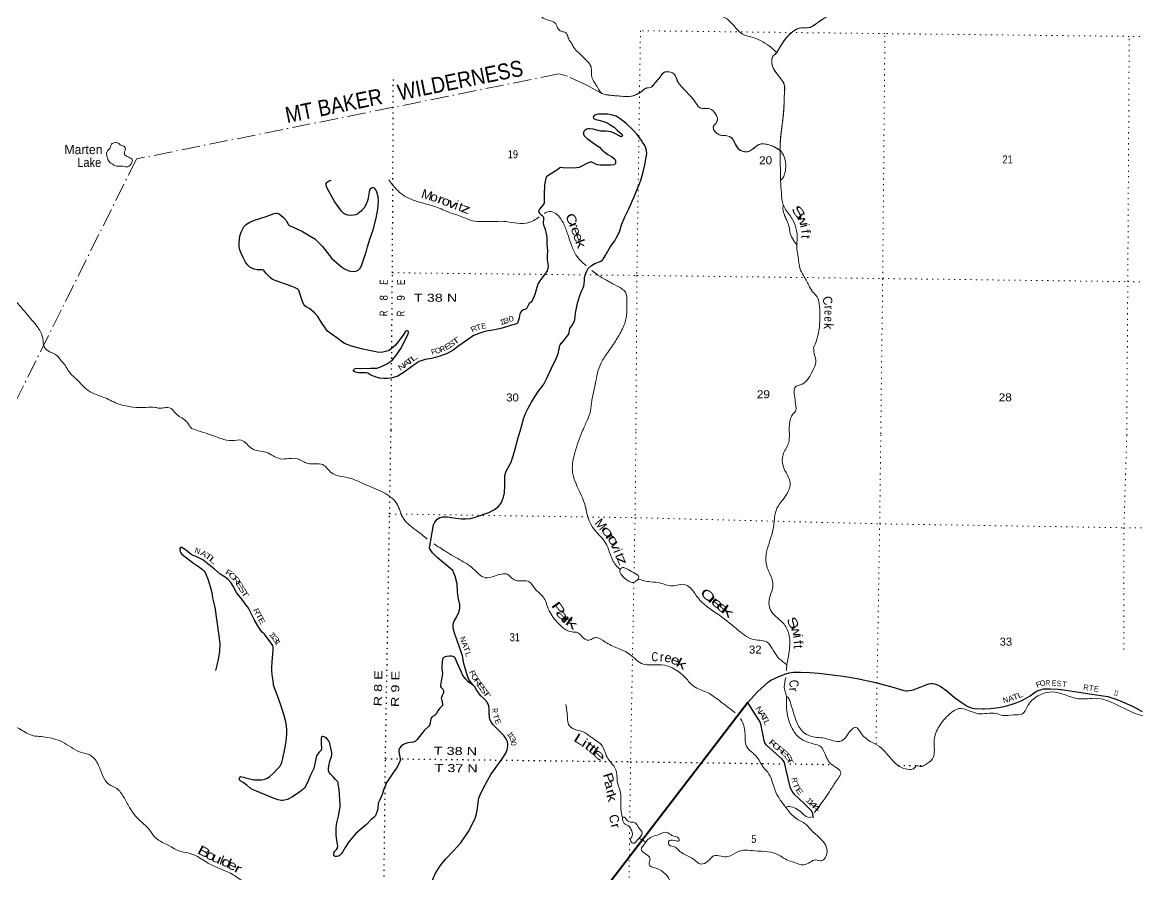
# Model space of a CAD drawing. Header units: feet. Extents: x -244583 to 4, y 367440 to 553773.
# Drawn here: x -176969 to -152579, y 450412 to 469037 of the extents above; entities that cross this region are included whole.
import ezdxf
from ezdxf.enums import TextEntityAlignment as Align

# ---------------------------------------------------------------- set-up
doc = ezdxf.new("R2010")
doc.units = ezdxf.units.FT
doc.header["$LTSCALE"] = 80
doc.linetypes.add('DOT_DASHED', pattern=[7.7, 5, -1.2, 0.3, -1.2])
doc.linetypes.add('DOTTED', pattern=[1.5, 0.3, -1.2])
for name, color, linetype, lineweight in [('26', 7, 'Continuous', 40), ('29', 7, 'Continuous', 25), ('39', 7, 'Continuous', 13), ('44', 7, 'DOT_DASHED', 13), ('6', 7, 'DOTTED', 25), ('7', 7, 'DOTTED', 13)]:
    doc.layers.add(name, color=color, linetype=linetype, lineweight=lineweight)
doc.layers.add('30', color=7, linetype='Continuous')
doc.layers.add('41', color=7, linetype='Continuous')

msp = doc.modelspace()

# ---------------------------------------------------------------- linework, layer by layer
at = {"layer": '26'}
msp.add_lwpolyline([(-161100.9, 454172.69), (-165588.15, 448329.57)], dxfattribs=at)
at = {"layer": '29'}
for points in [[(-163410.93, 466423.43), (-163524.66, 466583.74), (-163619.42, 466686.98), (-163773.91, 466831.97), (-163894.72, 466925.08), (-163986.81, 466986.31), (-164089.19, 467018.87), (-164173.78, 467032.82), (-164282.92, 467033.13), (-164371.96, 467028.97), (-164414.61, 467019.76), (-164467.54, 467002.67), (-164486.34, 466974.74), (-164478.92, 466944.22), (-164463.07, 466929.71), (-164424.94, 466915.18), (-164362.72, 466897.2), (-164256.21, 466868.61), (-164164.03, 466832.22), (-164096.91, 466793.58), (-164030.52, 466744.35), (-163961.22, 466678.1), (-163901.72, 466626.22), (-163863.95, 466597.07), (-163852.05, 466586.7), (-163846.26, 466574.43), (-163848.5, 466564.36), (-163853.71, 466550.38), (-163871.3, 466538.53), (-163896.13, 466541.9), (-163919.48, 466553.73), (-163981.32, 466591.49), (-164041.22, 466625.16), (-164099.46, 466642.6), (-164150.64, 466653.6), (-164200.17, 466658.92), (-164327.45, 466661.64), (-164353.63, 466666.25), (-164407.83, 466683.6), (-164484.25, 466701.43), (-164556.89, 466707.04), (-164597.44, 466708.75), (-164631.38, 466700.26), (-164662.58, 466680.96), (-164687.94, 466655.02), (-164697.99, 466633.14), (-164698.79, 466596.72), (-164679.46, 466554.62), (-164616.1, 466495.77), (-164424.98, 466362.13), (-164349.4, 466305.86), (-164294.03, 466250.03), (-164222.53, 466191.82), (-164164.87, 466148.08), (-164087.01, 466103.91), (-164053.09, 466080.96), (-164013.54, 466043.64), (-164000.11, 466010.96), (-163998.75, 465980.57), (-164000.77, 465960.77), (-164007.84, 465946.63), (-164020.57, 465931.08), (-164037.54, 465922.59), (-164101.19, 465917.99), (-164333.63, 465918.92), (-164398.24, 465922.32), (-164456.25, 465949.88), (-164515.41, 465978.15), (-164526.93, 465983.33), (-164555.04, 465984.81), (-164576.99, 465974.73), (-164625.97, 465953.51), (-164736.4, 465895.15)], [(-166083.32, 460106.22), (-166049.04, 460235.39), (-166007.59, 460374.17), (-165966.72, 460486.65), (-165907.58, 460602.78), (-165833.84, 460738.85), (-165768.82, 460846.76), (-165678.97, 460980.46), (-165602.04, 461077.99), (-165566.81, 461131.99), (-165538.94, 461190), (-165501.77, 461263.98), (-165407.56, 461466.52), (-165295.46, 461692.85), (-165266.24, 461757.11), (-165246.45, 461823.57), (-165236.7, 461883.88), (-165225.49, 461934.25), (-165218.8, 461962.44), (-165209.68, 461989), (-165182.82, 462025.76), (-165166.56, 462040.26), (-165098.11, 462119.77), (-165052.34, 462179.51), (-165025.18, 462219.41), (-165010.33, 462256.24), (-165003.2, 462299.91), (-164994.01, 462350.31), (-164980.29, 462370.96), (-164951.25, 462404.75), (-164912.76, 462461.26), (-164899.81, 462498.09), (-164888.82, 462538.33), (-164877.21, 462606.91), (-164873.51, 462683.74), (-164830.33, 462901.43), (-164786.77, 463044.21), (-164748.14, 463146.61), (-164714.17, 463220.78), (-164692.82, 463272.95), (-164679.5, 463327.32), (-164674.08, 463389.95), (-164672.8, 463448.62), (-164661.08, 463508.99), (-164635.43, 463585.47), (-164593.21, 463658.86), (-164523.93, 463722.49), (-164449.51, 463767.71), (-164372.07, 463796.41), (-164316.95, 463821.55), (-164287.8, 463839.85), (-164267.57, 463860.97), (-164225.47, 463936.99), (-164105.83, 464138.87), (-164014.18, 464262.41), (-163980.61, 464318.36), (-163946.73, 464388.48), (-163904.61, 464481.79), (-163865.08, 464609.39), (-163786.02, 464804.04), (-163707.72, 464964.3), (-163635.34, 465130.75), (-163592.94, 465220.93), (-163539.46, 465355.41), (-163473.41, 465509.85), (-163438.82, 465612.34), (-163391.36, 465769.89), (-163357.43, 465919.76), (-163325.31, 466087.61), (-163313.48, 466166.3), (-163317.84, 466237.9), (-163333, 466290.19), (-163356.02, 466342.53), (-163410.98, 466421.4)], [(-164734.38, 465895.1), (-164795.7, 465864.03), (-164848.46, 465855.04), (-164913.24, 465850.35), (-165141.42, 465861.31), (-165182.82, 465863.21), (-165212.31, 465854.73), (-165257.51, 465821.28), (-165480.93, 465680.32), (-165509.44, 465658.19), (-165523.58, 465635.57), (-165529.26, 465596.34), (-165547.91, 465483.39), (-165558.9, 465258.95), (-165558.78, 465171.91), (-165555.49, 465137.43), (-165557.52, 465109.57), (-165560.64, 465086.93), (-165587.21, 465044.53), (-165614.95, 465007.13), (-165662.53, 464957.54), (-165677.38, 464925.47), (-165677.91, 464901.2), (-165658.46, 464866.37), (-165630.75, 464839.46), (-165604.93, 464818.67), (-165589.08, 464804.16), (-165580.14, 464795.68), (-165573.07, 464770.23), (-165572.58, 464726.89), (-165575.93, 464666.24), (-165569.18, 464605.37), (-165553.99, 464560.51), (-165538.89, 464511.61), (-165512.52, 464424.01), (-165502.43, 464330.68), (-165501.36, 464195.04), (-165494.97, 464117.99), (-165482.11, 464059.01), (-165481.16, 464039.22), (-165490.52, 463951.91), (-165488.7, 463850.67), (-165471.47, 463714.68), (-165474.73, 463658.07), (-165492, 463607.84), (-165546.17, 463534.11), (-165615.02, 463436.4), (-165669.1, 463366.71), (-165690.43, 463330.83), (-165702.98, 463296.59), (-165762.1, 463089.37), (-165796.56, 462992.94), (-165823.93, 462942.93), (-165841.72, 462925.04), (-165885.55, 462891.1), (-165902.48, 462863.64), (-165919.62, 462819.48), (-165936.45, 462793.54), (-165961.9, 462770.92), (-166010.03, 462752.59), (-166034.01, 462738.39), (-166057.3, 462717.17), (-166073.6, 462694.56), (-166086.69, 462667.19), (-166106.78, 462580.59), (-166122.12, 462526.26), (-166133.2, 462481.97), (-166142.89, 462462.68), (-166162.24, 462448.18), (-166211, 462437.08), (-166273.98, 462422.23), (-166400.31, 462376.35), (-166534.46, 462342.79), (-166609.48, 462328.36), (-166676.6, 462313.45), (-166828.64, 462285.94), (-166875.3, 462276.04), (-166965.1, 462246.75), (-167060.52, 462211), (-167100.11, 462191.2), (-167159.25, 462149.7), (-167280.28, 462069.3), (-167424.06, 461965.09), (-167547.28, 461876.64), (-167694.65, 461792.76), (-167859.68, 461733.54), (-168020.27, 461692.44), (-168160.57, 461670.88), (-168228.44, 461651.08), (-168289.24, 461624.22), (-168354.28, 461584.62), (-168477.33, 461497.79), (-168641.71, 461375.81), (-168774.72, 461301.73), (-168913, 461264.21), (-168980.65, 461252.35), (-169066.9, 461251.31), (-169151.74, 461265.07), (-169227.87, 461285.12), (-169346.15, 461330.15)], [(-172228.11, 464211.44), (-172211.5, 464364.44), (-172182.38, 464453.36), (-172122.42, 464565.22), (-172065.38, 464626.96), (-171991.62, 464671.94), (-171893.62, 464716.4), (-171637.19, 464795.92), (-171457.93, 464858.88), (-171426.75, 464866.37), (-171397.06, 464866.37), (-171353, 464850.57), (-171299.29, 464810.96), (-171257.75, 464769.59), (-171199.11, 464703.77), (-171155.75, 464627.74), (-171148.21, 464614.68), (-171136.9, 464601.96), (-171121.34, 464592.06), (-171060.05, 464566.99), (-170843.89, 464469.26), (-170698.35, 464377.08), (-170575.56, 464303.62), (-170544.86, 464278.66), (-170513.35, 464251.31), (-170406.49, 464136.03), (-170197.92, 463876.53), (-170090.9, 463779.11), (-169991.7, 463693.99), (-169921.91, 463649.99), (-169831.84, 463609.61), (-169783.75, 463596.65), (-169727.04, 463595.22), (-169676.44, 463598.19), (-169625.4, 463621.38), (-169592.86, 463647.55), (-169573.07, 463673), (-169543.99, 463739.07), (-169442.28, 464044.56), (-169424.26, 464129.19), (-169365.54, 464318.2), (-169294.78, 464502.91), (-169234.6, 464758.69), (-169196.96, 464954.02), (-169180, 465119.45), (-169188.03, 465223.24), (-169218.1, 465327.12), (-169241.28, 465376.19), (-169263.42, 465405.07), (-169290.86, 465419.76), (-169329.24, 465420.58), (-169356.74, 465405.07), (-169376.82, 465371), (-169381.75, 465330.62), (-169402.68, 465205.57), (-169417.54, 465139.25), (-169458.54, 465045.93), (-169493.89, 464982.3), (-169550.54, 464915.23), (-169635.28, 464852.22), (-169676.29, 464832.42), (-169724.41, 464821.79), (-169803.29, 464819.43), (-169851.62, 464825.35), (-169891.79, 464839.54), (-169937.86, 464858.75), (-169970.39, 464887.56), (-169991.31, 464910.49), (-170140.24, 465124.19), (-170307.35, 465431.39), (-170324.42, 465482.36), (-170322.47, 465512.52), (-170309.13, 465534.66), (-170294.19, 465553.52), (-170256.01, 465574.73), (-170216.97, 465589.36)], [(-169346.15, 461330.15), (-169416.06, 461368.08), (-169454.32, 461381.01), (-169490.55, 461381.82), (-169611.87, 461380.37), (-169682.4, 461389.98), (-169710.38, 461404.74), (-169724.38, 461427.67), (-169721.48, 461451.54), (-169707.41, 461467.26), (-169686.21, 461474.33), (-169637.93, 461482.13), (-169545.08, 461476.1), (-169346.95, 461477.93), (-169262.05, 461478.14), (-169217.46, 461483.26), (-169115.69, 461515.49), (-168980.75, 461585.47), (-168915.61, 461625.62), (-168865.65, 461672.07), (-168782.44, 461779.6), (-168694.7, 461909.29), (-168587.27, 462107.38), (-168531.98, 462231.69), (-168522.53, 462259.06), (-168521.12, 462271.79), (-168526.83, 462282.19), (-168549.8, 462294.81), (-168567.78, 462297.24), (-168582.25, 462289.43), (-168597.47, 462271.79), (-168639.73, 462203.64), (-168810.33, 461982.61), (-168897.23, 461906.99), (-168948.13, 461867.4), (-168999.22, 461849.01), (-169086.55, 461830.63), (-169171.53, 461823.57), (-169236.06, 461833.83), (-169521.71, 461896.62), (-169772.98, 461960.7), (-169920.91, 462017.28), (-170000.09, 462066.77), (-170090.58, 462140.3), (-170215.88, 462227.24), (-170292.78, 462287.35), (-170334.71, 462339.09), (-170428.63, 462480.76), (-170504.72, 462605.86), (-170569.91, 462683.25), (-170627.19, 462736), (-170649.06, 462752.66), (-170682.88, 462777.68), (-170760.79, 462819.83), (-170793.31, 462844.44), (-170812.25, 462869.51), (-170839.03, 462938.9), (-170873.54, 463024.65), (-170897.85, 463114.24), (-170913.5, 463163.99), (-170927.64, 463189.44), (-170941.78, 463203.58), (-171013.89, 463243.17), (-171090.5, 463270.17), (-171441.55, 463393.05), (-171500.28, 463419.93), (-171544.11, 463456.69), (-171576.85, 463491.08), (-171642.06, 463559.28), (-171677.46, 463604.56), (-171701.06, 463622.12), (-171727.48, 463627.9), (-171830.52, 463630.11), (-171898.99, 463641.69), (-171952.74, 463661.71), (-171992.93, 463690.26), (-172047.47, 463740.89), (-172085.63, 463795.47), (-172139.89, 463901.89), (-172190.21, 464004.17), (-172211.5, 464063.27), (-172225.89, 464128.41), (-172228.11, 464211.44)], [(-167110.36, 454556.84), (-167195.71, 454662.98), (-167222.68, 454712.77), (-167258.9, 454821.83), (-167311.92, 455029.62), (-167343, 455194.05), (-167355.45, 455235.54), (-167465.63, 455551.68), (-167511.03, 455669.11), (-167543.88, 455798.58), (-167550.45, 455845.44), (-167546.3, 455884.85), (-167523.51, 455953.81), (-167481.07, 456027.52), (-167423.9, 456150.39), (-167403.16, 456227.15), (-167405.23, 456318.42), (-167429.5, 456438.83), (-167449.76, 456587.06), (-167461, 456769.45), (-167504.96, 456938.55), (-167531.5, 457004), (-167558.36, 457057.33), (-167595.72, 457096.78), (-167900.39, 457345.76), (-168002.68, 457446.94), (-168046.24, 457507.1), (-168061.22, 457530.16), (-168062.97, 457540.32), (-168064.66, 457552.5), (-168062.26, 457566.6), (-168057.67, 457586.71), (-168033.85, 457719.59), (-167976.17, 458057.9), (-167950.81, 458117), (-167896.1, 458177.13), (-167838.79, 458216.58), (-167777.26, 458234.61), (-167678.25, 458231.93), (-167486.94, 458202.49), (-167361.93, 458188.99), (-167281.11, 458186.81), (-167166.66, 458197.91), (-167065.01, 458222.8), (-166767.8, 458324.67), (-166641.81, 458388.76), (-166556.76, 458457.22), (-166492.87, 458545.85), (-166443.27, 458659.83), (-166424.54, 458754.41), (-166420.16, 458916.14), (-166416.44, 459053.61), (-166415.7, 459137.66), (-166397.03, 459208.19), (-166372.47, 459258.77), (-166280.86, 459428.09), (-166205.89, 459660.91), (-166126.8, 459968.3), (-166083.32, 460106.22)], [(-172081.08, 452528.46), (-171908.29, 452487.38), (-171859.12, 452482.7), (-171797.2, 452482.35), (-171731.54, 452486.85), (-171667.33, 452499.07), (-171614.33, 452520.04), (-171558.6, 452556.83), (-171482.6, 452619.62), (-171381.97, 452732.11), (-171325.98, 452801.13), (-171308.35, 452830.17), (-171294.86, 452864.4), (-171268.86, 452951.59), (-171226.41, 453158.96), (-171202.22, 453322.04), (-171184.91, 453487.76), (-171182.84, 453573.85), (-171191.12, 453657.57), (-171208.81, 453751.11), (-171239.45, 453889.51), (-171308.8, 454091.67), (-171395.02, 454342.83), (-171467.05, 454529.13), (-171473.38, 454553.4), (-171476.39, 454565.44), (-171485.72, 454648.41), (-171502.32, 454779.11), (-171511.93, 454880.09), (-171512.69, 454935.73), (-171502.91, 455063.94), (-171482.62, 455315.36), (-171481.58, 455356.85), (-171483.66, 455380.71), (-171491.95, 455409.75), (-171500.25, 455426.34), (-171563.24, 455524.81), (-171657.06, 455644.69), (-171673.46, 455665.95), (-171725.33, 455713.66), (-171753.33, 455746.85), (-171821.33, 455851.43), (-171900.46, 455991.14), (-172023.01, 456233.32), (-172035.46, 456255.1), (-172048.94, 456273.77), (-172169.52, 456435.39), (-172269.29, 456559.47), (-172282.32, 456579.76), (-172357.98, 456719.67), (-172411.97, 456799.66), (-172469.02, 456861.89), (-172535.41, 456910.64), (-172644.25, 456976.24), (-172764.61, 457086.72), (-172946.63, 457235.27), (-173021.94, 457291.93), (-173167.09, 457367.03), (-173232.43, 457388.81), (-173277.04, 457409.56), (-173358.73, 457475.02), (-173402.25, 457510.58), (-173455.83, 457548.45), (-173483.73, 457563.36), (-173499.01, 457565.14), (-173512.13, 457560.08), (-173522.89, 457536.1), (-173525.68, 457507.85), (-173516.51, 457473.21), (-173502.12, 457446.9), (-173479.59, 457417.59), (-173351.03, 457310.94), (-173222.1, 457218.44), (-173114.89, 457144.73), (-173029.14, 457082.83), (-172989.72, 457046.52), (-172970.78, 457015.41), (-172908.36, 456855.92), (-172863.86, 456707.04), (-172827.91, 456575.62), (-172807.72, 456464.77), (-172760.82, 456255.13), (-172714.63, 455944.35), (-172668.44, 455633.57), (-172652.88, 455461.19), (-172655.75, 455292.58), (-172675.46, 455153.59), (-172716.14, 454991.52), (-172747.54, 454877.05)], [(-167110.36, 454556.84), (-167170.8, 454592.47), (-167219.69, 454626.55), (-167278.67, 454688.84), (-167333.23, 454765.17), (-167376.17, 454850.74), (-167419.34, 454945.53), (-167459.21, 455041.69), (-167487.6, 455113.26), (-167504.86, 455148.12), (-167518.27, 455165.02), (-167534.51, 455173.2), (-167556.52, 455181.89), (-167586.73, 455188.87), (-167627.18, 455189.91), (-167693.57, 455182.65), (-167744.39, 455163.98), (-167774.1, 455137.19), (-167782.77, 455111.08), (-167786.23, 455062.66), (-167795.08, 454959.72), (-167793.14, 454912.97), (-167785.58, 454862.36), (-167782.77, 454809.25), (-167786.46, 454755.16), (-167807.82, 454638.4), (-167824.26, 454553.87), (-167823.22, 454527.11), (-167809.57, 454498.85), (-167774.07, 454465.52), (-167760.69, 454436.84), (-167755.45, 454406.35), (-167758.07, 454384.17), (-167777.35, 454344.23), (-167785.93, 454326.25), (-167798.65, 454304.34), (-167805.58, 454283.37), (-167806.62, 454265.74), (-167798.88, 454221.4), (-167780.52, 454146.79), (-167779.32, 454116.41), (-167781.79, 454105.62), (-167792.1, 454091.48), (-167835.85, 454050.44), (-167890.25, 453983.12), (-167920.18, 453923.24), (-167930.05, 453909.97), (-167963.65, 453885.98), (-168000.52, 453868.76), (-168017.18, 453851.01), (-168028.59, 453834.25), (-168036.35, 453815.11), (-168050.66, 453734.57), (-168059.67, 453700.42), (-168065.93, 453677.63), (-168076.93, 453660.43), (-168184.63, 453566.23), (-168333.68, 453363.9), (-168370.89, 453333.26), (-168402.9, 453316.31), (-168425.23, 453307.98), (-168535.8, 453292.49), (-168585.59, 453279.33), (-168631.81, 453256.64), (-168657.16, 453239.91), (-168681.35, 453219.54), (-168705.91, 453193.24), (-168726.66, 453162.12), (-168735.99, 453128.93), (-168735.25, 453095.57), (-168721.06, 453022.35), (-168707.03, 452943.07), (-168707.99, 452910.07), (-168728.74, 452848.87), (-168786.82, 452742.04), (-168865.09, 452631.74), (-168936.8, 452522.41), (-168985.19, 452452.91), (-169003.61, 452423.61), (-169021.51, 452381.06), (-169060.67, 452278.94), (-169091.42, 452188.73), (-169123.75, 452114.75), (-169158.27, 452034.76), (-169177.87, 451987.97), (-169184.6, 451958.6), (-169195.09, 451869.86), (-169204.83, 451823.05), (-169239.6, 451719.34), (-169251.51, 451694.44), (-169280.55, 451662.28), (-169335.23, 451622.79), (-169443.42, 451510.4)], [(-161100.9, 454172.69), (-160881.93, 454414.87), (-160749.16, 454538.73), (-160641.46, 454632.93), (-160587.01, 454670.11), (-160536.65, 454694.84), (-160440.48, 454736.75), (-160350.53, 454772.76), (-160271.86, 454800.28), (-160203.35, 454820.83), (-160151.97, 454833.39), (-160108.58, 454839.1), (-160061.77, 454840.24), (-159950.49, 454834.78), (-159758.52, 454829.59), (-159550.67, 454813.86), (-159258.38, 454779.66), (-159018.58, 454748.91), (-158710.62, 454696.08), (-158312.6, 454608.45), (-157955.22, 454513.83), (-157718.53, 454442.69), (-157652.12, 454430.78), (-157621.64, 454428.04), (-157569.11, 454434.61), (-157518.87, 454444.03), (-157487.68, 454454.66), (-157336.45, 454513.29), (-157187.36, 454567.93), (-157148.91, 454579.91), (-157103.91, 454587.93), (-157070.13, 454590.19), (-157025.16, 454583.78), (-156959.08, 454559.74), (-156873.34, 454514.94), (-156750.24, 454430.69), (-156586.3, 454286.67), (-156419.63, 454168.88), (-156308.33, 454097.09), (-156277.68, 454079.78), (-156248.42, 454069.17), (-156197.75, 454053.52), (-156137.88, 454043.93), (-155967.84, 454033.61), (-155932.84, 454035.21), (-155798.1, 454045.53), (-155617.58, 454066.29), (-155471.53, 454095.77), (-155346.87, 454131.8), (-155234.03, 454168.84), (-155126.34, 454210.81), (-155030.77, 454260.2), (-154931.31, 454318.84), (-154901.74, 454338.99), (-154834.26, 454393.09), (-154788.7, 454418.92), (-154733.88, 454440.96), (-154672.66, 454461.56), (-154635.69, 454470.3), (-154603.57, 454473.85), (-154487.26, 454472.58), (-154312.55, 454462.31), (-154274.37, 454458.89), (-154242.9, 454455.46), (-153583.57, 454355.26), (-153283.76, 454312.71), (-153233.12, 454303.3), (-153186.7, 454291.01), (-153052.68, 454245.83), (-152914.94, 454191.67), (-152682.01, 454084.34), (-152483.68, 453975.55)], [(-168014.11, 450257.83), (-167939.86, 450429.91), (-167831.55, 450602.2), (-167709.16, 450761.94), (-167541.99, 450935.05), (-167381.53, 451110.77), (-167211.27, 451355.24), (-167119.32, 451534.6), (-167069.67, 451650.6), (-167037.06, 451734.68), (-167026.64, 451786.74), (-167017.51, 451859.59), (-166999.92, 451986.57), (-166994.4, 452041.04), (-166983.09, 452085.24), (-166956.82, 452159.39), (-166881.94, 452311.12), (-166722.35, 452604.2), (-166476.64, 452941.48), (-166398.32, 453070.87), (-166368.22, 453136.82), (-166355.71, 453225.49), (-166352.42, 453272.06), (-166357.4, 453312.53), (-166385.62, 453379.93), (-166442.59, 453452.4), (-166674.85, 453687.29), (-166717.56, 453753.18), (-166744.42, 453806.5), (-166755.18, 453857.37), (-166758.73, 453950.53), (-166759.02, 454029.24), (-166770.85, 454100.56), (-166806.74, 454178.61), (-166859.97, 454244.59), (-166944.83, 454321.74), (-167030.68, 454437.35), (-167073.82, 454518.83), (-167080.04, 454527.64), (-167110.36, 454556.84)], [(-159672.52, 451655.08), (-159686.11, 451750.53), (-159694.14, 451777.76), (-159707.08, 451797.63), (-159752.19, 451849.42), (-159852.73, 451945.2), (-159988.76, 452074.31), (-160081.38, 452163.8), (-160137.96, 452240.19), (-160163.73, 452286.77), (-160179.8, 452331.28), (-160201.91, 452417.92), (-160272.18, 452735.42), (-160305.16, 452861.74), (-160324.33, 452900.7), (-160361.52, 452946.21), (-160484.01, 453052.7), (-160696.35, 453244.06), (-160719.35, 453270.16), (-160733.68, 453292.86), (-160742.05, 453317.95), (-160754, 453366.94), (-160765.2, 453422.43), (-160791.85, 453558.69), (-160811.01, 453672.5), (-160824.97, 453721.19), (-160846.78, 453770.58), (-160971.02, 453962.08), (-161100.9, 454172.69)], [(-169443.42, 451510.4), (-169675.74, 451313.77), (-169829.26, 451129.14), (-169907.98, 451007.06), (-169965.44, 450901.39), (-169985.88, 450872.93), (-170015.52, 450844.07), (-170036.71, 450827.3), (-170062.82, 450815.01), (-170092.72, 450809.66), (-170117.54, 450810.42), (-170139.4, 450819), (-170153.31, 450833.64), (-170160.14, 450851.15), (-170158.44, 450868.17), (-170148.73, 450900.94), (-170134.68, 450924.17), (-170099.18, 450965.7), (-170080.12, 450997.55), (-170071.98, 451032.67), (-170075.09, 451078.31), (-170091.86, 451161.74), (-170104.13, 451280.57), (-170106.2, 451421.63), (-170097.9, 451505.65), (-170083.38, 451576.18), (-170053.33, 451688.72), (-170031.7, 451815.59), (-170021.15, 451886.31), (-170017.88, 451952.79), (-170039.44, 452277.06), (-170058.72, 452386.83), (-170063.66, 452418.4), (-170075.32, 452445.95), (-170096.85, 452470.26), (-170125.9, 452502.41), (-170173.56, 452551.78), (-170222.82, 452599.64), (-170261.97, 452647.23), (-170274.22, 452680.82), (-170276.12, 452722.46), (-170266.17, 452790.98), (-170241.16, 452893.48), (-170208.11, 452993.74), (-170201.62, 453034.52), (-170203.74, 453080.62), (-170223.34, 453178.25), (-170242.89, 453277.91), (-170252.44, 453303.16), (-170275.55, 453341.51), (-170308.46, 453389.25), (-170336.46, 453412.07), (-170366.31, 453424.89), (-170398.48, 453431.83), (-170413.22, 453431.78), (-170425.66, 453421.4), (-170429.81, 453413.11), (-170430.85, 453396.51), (-170433, 453351.83), (-170433.38, 453262.83), (-170429.02, 453200), (-170429.81, 453166.24), (-170436.88, 453133.45), (-170445.37, 453119.57), (-170482.81, 453080.06), (-170509.96, 453048.43), (-170523.16, 453029.33), (-170533.33, 453006.58), (-170547.15, 452944.23), (-170597.4, 452731.14), (-170666.06, 452585.31), (-170715.81, 452465.27), (-170775.78, 452341.46), (-170800.1, 452307.41), (-170837.44, 452273.18), (-170873.74, 452243.1), (-170925.6, 452205.76), (-171060.45, 452114.49), (-171170.39, 452057.44), (-171234.87, 452040.29), (-171277.23, 452034.62), (-171307.78, 452036.19), (-171371.62, 452050.18), (-171458.35, 452076.67), (-171844.29, 452236.81), (-171954.55, 452283.55), (-171974.16, 452294.94), (-171997.07, 452310.52), (-172061.21, 452366.08), (-172140.45, 452426.89), (-172192.08, 452457.8), (-172208, 452471.2), (-172221.6, 452491.79), (-172225.27, 452508.63), (-172222.75, 452524.19), (-172210.75, 452544.93), (-172197.26, 452554.27), (-172167.18, 452552.19), (-172126.73, 452542.86), (-172087.09, 452530.64), (-172081.08, 452528.46)]]:
    msp.add_lwpolyline(points, dxfattribs=at)
at = {"layer": '39'}
for p, q in [((-160248.74, 455009.22), (-160261.29, 454872.14)), ((-163482.86, 451207.54), (-163338.13, 451122.13))]:
    msp.add_line(p, q, dxfattribs=at)
for points in [[(-160481.52, 468360.54), (-160335.8, 468602.82), (-160215.5, 468750.28), (-160100.22, 468849.25), (-160012.2, 468900.17), (-159912.75, 468916.45), (-159805.45, 468920.44), (-159705.87, 468942.79), (-159611.55, 469005.73), (-159453.6, 469113.99), (-159308.35, 469194.16), (-159236.76, 469233.26), (-159086.43, 469264.74), (-158946.57, 469278.21), (-158802.42, 469303.75), (-158587.46, 469329.92), (-158360.19, 469363.96), (-158197.36, 469413.42), (-158101.05, 469474.3), (-158022.26, 469569.94), (-157923.77, 469638.87), (-157783.05, 469694.84), (-157672.84, 469743.3), (-157576.33, 469814.29), (-157485.15, 469921.83), (-157356.07, 470103.54), (-157239.69, 470257.15), (-157177.71, 470421.94), (-157121.4, 470505.86), (-157079.25, 470590.06), (-157025.57, 470643.68), (-156862.33, 470713.37), (-156717.82, 470757.12), (-156521.9, 470842.37), (-156428.06, 470881.03), (-156331.14, 470972.27), (-156222.98, 471119.96), (-156116.51, 471283.89), (-156067.84, 471390.23), (-156036.64, 471533.35), (-156003.87, 471654.17), (-155961.1, 471768.73), (-155860.59, 471837.63), (-155800.2, 471923.5), (-155756.41, 472088.64), (-155694.41, 472154.24), (-155605.94, 472227.42), (-155553.35, 472327.61), (-155535.55, 472408.24), (-155481.43, 472484.11), (-155349.68, 472596.93), (-155262.35, 472714.67), (-155199.92, 472901.72), (-155153.24, 473010.12), (-155102.86, 473201.46), (-155154.69, 473340.12), (-155302.83, 473417.91), (-155479.97, 473461.85), (-155618.2, 473529.32), (-155663.64, 473684.06), (-155670.18, 474163.96), (-155626.56, 474321.01), (-155508.27, 474569.72), (-155372.38, 474888.95), (-155333.01, 475035.96), (-155346.62, 475163.76), (-155363.03, 475253.15), (-155326.7, 475349.62), (-155305.4, 475604.27), (-155323.3, 475720.01), (-155312.49, 475855.43), (-155330.75, 475952.96), (-155383.43, 476150.34), (-155399.91, 476336.91), (-155392.72, 476593.86), (-155372.88, 476775.67), (-155337.59, 476920.73), (-155275.21, 477105.76), (-155205.66, 477244.09), (-155126.46, 477359.96), (-155064.28, 477534.86), (-155058.31, 477731.11), (-155080.38, 477840.86), (-155085.43, 477891.56), (-155080.2, 477950.17), (-155070.44, 478032.98), (-155078.28, 478146.5), (-155064.92, 478206.97), (-155080.04, 478259.89), (-155061.91, 478356.71), (-155045.11, 478487.97)], [(-166214.93, 476537.46), (-165850.15, 476267.18), (-165719.25, 476137.1), (-165600.97, 475982.97), (-165421.58, 475849.91), (-165330.14, 475769.18), (-165263.62, 475656.55), (-165245.65, 475443.64), (-165221.93, 475315.64), (-165150.55, 475243.4), (-165101.3, 475177.66), (-165051.4, 475043.08), (-164777.06, 474802.91), (-164566.2, 474624.71), (-164378.64, 474495.54), (-164297.15, 474423.1), (-164319.09, 474237.29), (-164350.82, 474067.86), (-164268.46, 473837.5), (-164105.79, 473577.24), (-163919.4, 473389.39), (-163730.55, 473223.77), (-163528.76, 472997.15), (-163375.05, 472793.75), (-163143.58, 472534.17), (-163031.76, 472461.14), (-162910.11, 472373.75), (-162781.23, 472243.7), (-162673.5, 472168.72), (-162634.11, 472115.32), (-162613.25, 472046.09), (-162672.31, 471925.78), (-162687.78, 471760.08), (-162628.06, 471611.14), (-162468.85, 471480.5), (-162267.5, 471332.85), (-162115.89, 471125.44), (-162070.13, 470986.89), (-162048.71, 470844.77), (-161998.49, 470726.38), (-161964.94, 470584.02), (-161864.49, 470448.45), (-161747.87, 470312.57), (-161671.28, 470197.72), (-161621.75, 470044.92), (-161637.39, 469871.13), (-161760.56, 469681.22), (-161909.58, 469514.08), (-161969.82, 469335.08), (-161886.48, 469254.51), (-161585.63, 469125.16), (-161430.54, 468990.56), (-161222.32, 468782.04), (-160981.16, 468702.44), (-160778.62, 468613.47), (-160593, 468488.39), (-160525.46, 468426.35), (-160482.03, 468372.87), (-160554.35, 468297.35), (-160579, 468178.39), (-160551.51, 468036.15), (-160484.75, 467935.66), (-160354.74, 467761.06), (-160302.26, 467654.77), (-160303.94, 467470.58), (-160316.68, 467138.83), (-160353.65, 466809.58), (-160380.45, 466583.38), (-160398.84, 466373.2), (-160396.82, 466236.65), (-160398.48, 465988.57), (-160387.87, 465711.02), (-160386.52, 465577.39), (-160369.64, 465309.84), (-160337.96, 465074.4), (-160277.84, 464945.69), (-160116.61, 464713.8), (-160040.28, 464485.58), (-160025.13, 464333.46), (-160035.51, 464119.08), (-160001.4, 463903.83), (-159963.74, 463664.23), (-159890.07, 463504.89), (-159772.93, 463294.1), (-159686.84, 463148.69), (-159595.81, 463047.73), (-159535.61, 462821.85), (-159530.39, 462578.82), (-159548.05, 462303.85), (-159605.07, 462084.31), (-159666.97, 461923.57)], [(-172756.16, 473678.94), (-172638.3, 473704.99), (-172497.71, 473754.88), (-172426.48, 473775.76), (-172286.83, 473779.12), (-172159.39, 473778.66), (-172065.51, 473819.34), (-171974.27, 473829.71), (-171856.26, 473762.63), (-171774.81, 473688.17), (-171711.28, 473628.22), (-171626.92, 473598.24), (-171489.28, 473601.63), (-171226.19, 473606.63), (-171071.69, 473644.1), (-170849.41, 473631.68), (-170718.28, 473714.15), (-170636.25, 473769.23), (-170546.82, 473789.76), (-170409.92, 473756.72), (-170235.86, 473660.21), (-170164.36, 473594.04), (-170111.84, 473489.78), (-170034.64, 473405.27), (-169889.42, 473283.01), (-169825.89, 473223.06), (-169807.38, 473137.68), (-169813.02, 472957.62), (-169835.44, 472848.74), (-169803.67, 472718.56), (-169725.5, 472581.41), (-169682.97, 472483.41), (-169611.03, 472338.28), (-169533.24, 472182.91), (-169463.84, 472112.73), (-169311.54, 472040.94), (-169188.55, 472020.32), (-169065.64, 471995.66), (-168976.19, 471916.99), (-168891.67, 471793.88), (-168844.44, 471728.18), (-168774.68, 471676.22), (-168659.5, 471669.92), (-168376.63, 471652.27), (-168229.9, 471604.87), (-168087.67, 471535.3), (-167936.67, 471398.75), (-167879.98, 471300.48), (-167825.24, 471105.07), (-167809.71, 471072.38), (-167721.67, 471024.1), (-167672.09, 470974.55), (-167617.42, 470876.32), (-167549, 470757.57), (-167444.1, 470642.16), (-167333.38, 470514.5), (-167266.58, 470416.03), (-167113.11, 470301.7), (-166959.31, 470203.56), (-166770.86, 470017.69), (-166604.86, 469822.14), (-166343.16, 469657.12), (-166079.53, 469488.01), (-165868.7, 469409), (-165808.77, 469371.4), (-165718.54, 469331.18), (-165641.63, 469232.51), (-165600.83, 469148.72), (-165488.64, 469093.9), (-165316.24, 469015.64), (-165280.98, 468958.27), (-165240.06, 468880.55), (-165168.11, 468836.63), (-165089.69, 468812.84), (-165052.16, 468767.57), (-165021.68, 468673.86), (-164954.84, 468577.41), (-164912.14, 468487.51), (-164803.16, 468374.04), (-164684.18, 468254.31), (-164569.33, 468130.61), (-164526.72, 468036.66), (-164525.28, 467907.07), (-164493.3, 467787.01), (-164418.98, 467660.06), (-164354.4, 467551.51), (-164328.93, 467510.52), (-164160.24, 467448.53), (-163869.45, 467422.62), (-163697.6, 467417.25), (-163543.06, 467456.75)], [(-163543.06, 467456.75), (-163438.66, 467517.47), (-163350.2, 467590.65), (-163205.81, 467628.33), (-163122.85, 467729.95), (-163019.46, 467841.3), (-162971.36, 467919.32), (-162780.7, 467943.94), (-162682.42, 467868.77), (-162675.56, 467840.68), (-162599.74, 467687.37), (-162479.07, 467551.42), (-162322.61, 467384.39), (-162247.68, 467287.79), (-162186.83, 467195.51), (-162108.65, 467159.57), (-161997.43, 467157.4), (-161912.78, 467141.58), (-161857.09, 467093.94), (-161774.76, 466962.78), (-161795.53, 466835.65), (-161851.35, 466776), (-161858.51, 466721.48), (-161809.63, 466637.53), (-161707.76, 466572.79), (-161572.47, 466560.04), (-161448.23, 466500.93), (-161372.09, 466363.82), (-161313.22, 466273.6), (-161213.16, 466219.02), (-161067.4, 466224.28), (-161021.81, 466252.49), (-160975.18, 466283.21), (-160895.05, 466344.4), (-160783.02, 466382.71), (-160662.01, 466364.16), (-160521.39, 466314.86), (-160396.73, 466236.64)], [(-182624.36, 466897.97), (-182429.35, 466879.27), (-182227.18, 466772.09), (-182046.73, 466691.65), (-181802.23, 466476.35), (-181607.83, 466284.3), (-181395.4, 466083.8), (-181177.22, 465968.21), (-180899.05, 465918.25), (-180740.27, 465866.58), (-180539.12, 465708.81), (-180217.83, 465388.77), (-180039.8, 465288.14), (-179921.26, 465247.36), (-179811.83, 465156.16), (-179690.43, 465056.63), (-179600.89, 464982), (-179485.99, 464961.55), (-179331.55, 464895.78), (-179206.18, 464792.12), (-179041.1, 464651.25), (-178956.02, 464556.47), (-178856.21, 464489.75), (-178641.3, 464412.68), (-178550.75, 464388.65), (-178482.97, 464338.75), (-178406.38, 464223.89), (-178251.21, 464093.33), (-178189.78, 464029.38), (-178059.72, 463958.02), (-177960.08, 463883.2), (-177909.49, 463783.02), (-177804.31, 463681.78), (-177662.72, 463579.83), (-177542.61, 463516.76), (-177372.4, 463329.23), (-177245.31, 463110.14), (-177067.63, 462892.1), (-176788.92, 462566.82), (-176664.45, 462418.64), (-176595.71, 462316.09), (-176520.46, 462134.45), (-176482.11, 461929.24), (-176374.66, 461840.1), (-176204.52, 461749.74), (-176139.41, 461667.5), (-176050.37, 461568.59), (-175920.89, 461367.68), (-175791.89, 461243.71), (-175653.18, 461099.3), (-175527.89, 460991.6), (-175158.9, 460830.56), (-174856.15, 460695.1), (-174556.02, 460630.55), (-174256.81, 460620.67), (-174064.58, 460623), (-173971.92, 460602.97), (-173860.42, 460614.97), (-173717.08, 460600.03), (-173612.14, 460486.65), (-173402.74, 460336.82), (-173335.61, 460254.53), (-173271.32, 460161.14)], [(-175087.01, 466015.57), (-175121.25, 466123.53), (-175128.08, 466186.42), (-175094.58, 466242.45), (-175057.45, 466278.16), (-175027.43, 466362.6), (-174963.89, 466403.88), (-174875.03, 466396.07), (-174817.24, 466352.44), (-174733, 466316.38), (-174715.74, 466269.48), (-174731.19, 466205), (-174734.27, 466152.43), (-174698.57, 466117.32), (-174656.43, 466100.31), (-174614.45, 466075.2), (-174564.38, 466049.93), (-174571.87, 465979.22), (-174613.66, 465913.23), (-174658.8, 465881.72), (-174769.86, 465891.98), (-174949.55, 465909.65), (-175007.46, 465947.22), (-175053.4, 465976.46), (-175087.01, 466015.57)], [(-160396.77, 466236.81), (-160346.24, 466171.76), (-160288.71, 466014.77), (-160272.71, 465905.14), (-160292.06, 465747.62), (-160330.53, 465645.12), (-160369.81, 465603.38), (-160386.66, 465592.76)], [(-168957.58, 465598.59), (-168783.86, 465384.68), (-168648.67, 465266.65), (-168452.48, 465163.64), (-168195.14, 465083.72), (-167929.72, 465003.65), (-167620.61, 464882.24), (-167321.34, 464775.19), (-167126.61, 464700.55), (-166906.43, 464684.11), (-166683.9, 464683.83), (-166447.14, 464687.31), (-166198.98, 464654.14), (-165958.38, 464647.43), (-165785.23, 464706.81), (-165667.51, 464789.23)], [(-165560.65, 464858.29), (-165524.82, 464879.88), (-165358.72, 464890.81), (-165255.03, 464815.92), (-165144.83, 464661.94), (-165048.44, 464425.24), (-164968.15, 464192.9), (-164865.61, 463960.12), (-164639.37, 463718.26)], [(-160332.92, 465055.53), (-160332.88, 464924.5), (-160283.24, 464777.78), (-160240.66, 464681.8), (-160204.27, 464579.87), (-160175.01, 464425.45), (-160107.2, 464276.35), (-160061.99, 464210.69), (-160037.46, 464187.28)], [(-164518.4, 463616.49), (-164380.94, 463515.44), (-164193.09, 463400.45), (-164057.08, 463322.89), (-163867.01, 463217.97), (-163781.6, 463139.38), (-163750.11, 462995.04), (-163747.82, 462806.73), (-163752.33, 462683.33), (-163764.43, 462584.37), (-163846.28, 462336.97), (-164001.38, 462068.73), (-164174.39, 461815.01), (-164310.23, 461599.02), (-164391.59, 461375.9), (-164438.98, 461131.88), (-164524.17, 460718.54), (-164561.32, 460480.39), (-164639.97, 460291.63), (-164686.82, 460175.13), (-164726.29, 460096.03)], [(-159666.97, 461923.57), (-159643.89, 461763.19), (-159618.55, 461614.92), (-159691.38, 461413.9), (-159814.75, 461213.87), (-159960.37, 461115.49), (-160045.95, 461084.76), (-160088.02, 461004.61), (-160079.31, 460834.39), (-160054.5, 460659.81), (-160052.28, 460568.68), (-160116.88, 460474.79), (-160169.31, 460382.69), (-160194.2, 460251.59), (-160198.79, 460124.15), (-160196.62, 460062.86)], [(-173271.32, 460161.14), (-172879.22, 460033.03), (-172622.33, 459942.84), (-172383.79, 459897.1), (-172179.8, 459907.9), (-171948.8, 459722.54), (-171643.48, 459644.66), (-171327.79, 459500.05), (-170954.09, 459501.29), (-170729.47, 459398.86), (-170400.1, 459371.63), (-170209.54, 459196.25), (-169833.38, 459084.21), (-169503.61, 458953.81), (-169088.8, 458771.09), (-168780.77, 458517.2), (-168634.08, 458191.97), (-168350.28, 457935.99), (-168115.9, 457746.45)], [(-164726.29, 460096.03), (-164888.38, 459626.64), (-164941.53, 459264.33), (-164886.03, 459015.68), (-164674.04, 458520.73), (-164575.64, 458146.79), (-164473.94, 457967.07), (-164236.54, 457692.73), (-164151.04, 457521.05), (-164063.28, 457288.69), (-163990.12, 457175.64), (-163892.77, 457074.81)], [(-160196.64, 460063.31), (-160216.83, 459836.38), (-160335.05, 459587.15), (-160332.09, 459342.36), (-160179.16, 458972.65), (-160333.33, 458614.05), (-160479.92, 458389.01), (-160539.17, 458036.79), (-160678.59, 457522.47), (-160714.04, 457287.68), (-160638.27, 457020.88), (-160554.43, 456756.14), (-160643.77, 456351.23), (-160590.54, 456167.3), (-160312.71, 455885), (-160200.64, 455634.51), (-160199.33, 455292.61), (-160248.74, 455009.22)], [(-167965.3, 457639.21), (-167716.25, 457478.86), (-167355.87, 457267.63), (-167137.15, 457124.72), (-166839.34, 456899.13), (-166645.55, 456934.16), (-166352.79, 456971.55), (-166229.17, 456868.78), (-166113.88, 456830.73), (-165891.62, 456817.31), (-165755.66, 456655.91), (-165581.28, 456486.55), (-165467.12, 456217.86), (-165272.1, 455931.23), (-164944.02, 455715.86), (-164824.77, 455700.07), (-164731.53, 455617.43), (-164577.69, 455535), (-164482.92, 455579.82), (-164412.27, 455592.19), (-164224.03, 455495.71), (-163952.85, 455365.11), (-163683.64, 455224.39), (-163387.89, 455010.93), (-163216.13, 454997.34), (-162921.17, 454988.2), (-162613.57, 454843.56), (-162459.51, 454704.48), (-162291.18, 454533.08), (-161985.61, 454390.46), (-161683.81, 454179.04), (-161378.3, 453950.73)], [(-163502.11, 456869.75), (-163606.88, 456798.6), (-163724.17, 456832.6), (-163870.14, 456967.66), (-163902.06, 457020.99), (-163894.79, 457074.8)], [(-163894.01, 457076.09), (-163860.62, 457119.42), (-163763.59, 457101.54), (-163607.72, 457017.09), (-163490.17, 456916.32), (-163502.11, 456869.75)], [(-163502.11, 456869.75), (-163231.2, 456811.98), (-163010.91, 456784.39), (-162790.48, 456720.39), (-162511.85, 456755.7), (-162360.05, 456677.31), (-162199.65, 456465.42), (-161782.18, 456118.84), (-161352.65, 455786.46), (-160978.05, 455553.03), (-160662.64, 455479.22), (-160544.8, 455305.63), (-160416.87, 455132.07), (-160249.5, 455000.9)], [(-179072.71, 454728.27), (-178647.66, 454581.91), (-178299.71, 454451.57), (-178081.18, 454357.21), (-177854.17, 454157.68), (-177663.67, 453998.49), (-177464.77, 453754.36), (-177074.38, 453620.11), (-176807.17, 453473.31), (-176471.64, 453419.8), (-176099.54, 453313.82), (-175698.72, 453092.61), (-175484.32, 453020.49), (-175299.65, 452800.59), (-175071.8, 452384.6), (-174901.76, 452292.1), (-174753.61, 452112.54), (-174623.42, 451878.29), (-174430.54, 451626.05), (-174199.4, 451404.28), (-174071.49, 451234.77), (-173715.14, 451021.51), (-173561.29, 450937.05), (-173322.72, 450883.22), (-172847.05, 450633.94), (-172361.38, 450410.99), (-172110.27, 450249.98), (-172037.37, 450203.69), (-171958.28, 450123.03), (-171768.27, 450091.29), (-171468.94, 449995.18), (-171385.74, 449896.33), (-171324.99, 449858.09), (-171183.41, 449812.03), (-170942.21, 449600.41), (-170642.64, 449445.63), (-170452.29, 449324.87), (-170300.22, 449177.69), (-169978.39, 449010.85), (-169783.92, 448867.86), (-169605.42, 448678.28), (-169483.69, 448541.12), (-169315.36, 448367.69), (-169102.69, 448220.71), (-169041.51, 448069.19), (-168931.76, 447957.6)], [(-160275.07, 454724.12), (-160307.45, 454519.44), (-160258.16, 454308.39)], [(-152288.78, 453834.36), (-152683.66, 453956.06), (-153478.09, 454265.22), (-153871.62, 454256.48), (-154458.99, 454405.35), (-154646.71, 454368.31), (-154918.75, 454195.45), (-154997.08, 454079.87), (-155101.55, 453929.82), (-155297.39, 453902.87), (-155529.65, 453891.98), (-155677.28, 453936), (-156062.22, 453930.59), (-156489.74, 454040.52), (-156691.29, 453922.51), (-156922.56, 453652.67), (-157026.47, 453358.98), (-157067.28, 452942.09), (-157228.38, 452810.06), (-157337.33, 452775.31), (-157418.18, 452789.2), (-157458.42, 452746.58), (-157571.41, 452711.81), (-157741.24, 452751.71), (-157923.59, 452892.72), (-158225.81, 453211.36), (-158616.74, 453487.22), (-158756.66, 453628.37), (-158813.12, 453601.88), (-158925.73, 453467.99), (-159056.52, 453334.03), (-159254.51, 453341.46), (-159420.35, 453393.51), (-159594.15, 453413.17), (-159883.43, 453519.43), (-160039.89, 453757.63), (-160180.96, 454196.17), (-160225.74, 454283.01), (-160258.16, 454309.2)], [(-165085.38, 454131.32), (-165045.87, 453838.11), (-165023.08, 453690.5), (-164887.34, 453587.77), (-164705.33, 453535.78), (-164527.1, 453414.98), (-164283.95, 453219.55), (-164165.74, 452948.85), (-164037.86, 452789.46), (-163968.47, 452605.59), (-163959.8, 452451.86), (-163894.33, 452235.61), (-163883.14, 451954.44), (-163866.18, 451746.12), (-163847.68, 451663.24)], [(-160258.16, 454309.2), (-160257.15, 454046.21), (-160148.51, 453637.91), (-159977.93, 453405.82), (-159623.85, 453257.29), (-159492.32, 453197.04), (-159427.19, 453071.82), (-159382.35, 452966.77), (-159295, 452841.63), (-159074.01, 452631.97), (-159132.15, 452516.46), (-159286.77, 452277.22), (-159646.26, 451769.67)], [(-161266.44, 453826), (-161254.13, 453808.22), (-161168.15, 453513.14), (-161114.38, 453187.6), (-160921.76, 453002.12), (-160759.2, 452753.82), (-160669.92, 452650.94), (-160512.91, 452271.12), (-160411.13, 452069.15), (-160266.37, 451872.62)], [(-160268.98, 451875.41), (-160053.97, 451645.5), (-159839.34, 451514.71), (-159687.23, 451355.39), (-159372.42, 450915.41), (-159494.87, 450714.72), (-159624.24, 450736.54), (-159741.2, 450683.55), (-159882.38, 450626.44), (-160096.72, 450682.37), (-160242.35, 450730.44), (-160426.6, 450841.1), (-160665.24, 450911.11), (-160958.23, 450934.42), (-161329.84, 450912.95), (-161539.51, 450807.05), (-161684.99, 450816.69), (-161854.71, 450824.21), (-161977.47, 450704.45), (-162130.76, 450645.27), (-162294.81, 450753.97), (-162622.8, 450949.12), (-162689.71, 451011.61), (-162831.33, 451069.81), (-162837.65, 451136.55), (-162706.43, 451157.21), (-162607.43, 451153.5), (-162615.69, 451200), (-162765.44, 451270.31), (-162876.8, 451336.7), (-163048.34, 451293.65), (-163205.68, 451236.48), (-163302.38, 451167.37), (-163376.73, 451065.97), (-163432.93, 450972.72), (-163392.26, 450902.05), (-163240.18, 450752.85), (-163263.97, 450635.43), (-163118.21, 450552.97), (-162789.74, 450236.44), (-162600.58, 449899.22), (-162499.52, 449883.37), (-162426.47, 449798.64), (-162462.31, 449665), (-162562.92, 449563.51), (-162665.97, 449569.24), (-162821.53, 449574.79), (-162811.04, 449471.65), (-162824.23, 449226.81), (-162766.94, 449036.83), (-162589.56, 448612.58), (-162550.81, 448517.62), (-162351.07, 448581), (-162183.29, 448549.19), (-162020.49, 448240.2), (-162132.87, 448045.61), (-162223.53, 447984.62), (-162380.95, 447945.66), (-162440.92, 447781.59), (-162482.64, 447599.37), (-162494.24, 447465.81), (-162557.88, 447204.62), (-162544.58, 446899.18), (-162485.36, 446733.49), (-162312.37, 446400.26), (-162251.19, 446248.73), (-162216.44, 446143.64)], [(-159722.35, 451675.97), (-159757.1, 451664.69), (-159892.72, 451737.07), (-160162.01, 451898.02), (-160240.79, 451897.76), (-160268.98, 451875.41)], [(-163847.68, 451663.24), (-163806.77, 451529.85), (-163705.53, 451469.49), (-163660.86, 451408.95), (-163632, 451259.34), (-163670.03, 451168.17), (-163611.18, 451099.59), (-163514.51, 451174.76), (-163414.1, 451326.82), (-163470.98, 451411.6), (-163606.89, 451558.84), (-163667.49, 451556.61), (-163764.71, 451625.07), (-163815.73, 451670.74), (-163847.31, 451662.03)]]:
    msp.add_spline(points, degree=3, dxfattribs=at)
at = {"layer": '44'}
for points in [[(-159462.1, 469109.63), (-159667.29, 468967.96), (-159738.94, 468927.25), (-159942.5, 468914.22), (-160012.52, 468899.56), (-160082.54, 468862.11), (-160183.51, 468783.94), (-160264.93, 468694.37), (-160333.33, 468603.18), (-160396.84, 468498.96), (-160471.74, 468376.83), (-160489.66, 468349.14), (-160533.63, 468319.83), (-160558.06, 468292.15), (-160577.28, 468229.66)], [(-160577.28, 468229.66), (-160577.6, 468228.64), (-160579.23, 468139.07), (-160566.2, 468072.31), (-160509.2, 467968.09), (-160434.3, 467868.75), (-160320.3, 467717.3), (-160302.39, 467642.39), (-160312.16, 467212.48), (-160321.94, 467106.63), (-160334.97, 466964.96), (-160383.82, 466559.47), (-160398.48, 466370.57), (-160396.73, 466236.64), (-160529.77, 466319.87), (-160603.49, 466348.36), (-160694.84, 466372.33), (-160745.95, 466381.82), (-160797.5, 466381.82), (-160833.68, 466373.68), (-160875.29, 466357.4), (-160904.23, 466335.7), (-160992.87, 466269.67), (-161069.75, 466222.64), (-161112.26, 466209.07), (-161174.67, 466210.88), (-161227.13, 466223.54), (-161269.64, 466238.92), (-161304.01, 466264.24), (-161354.66, 466336.6), (-161403.5, 466424.33), (-161434.25, 466477.7), (-161448.72, 466503.02), (-161474.05, 466526.54), (-161508.42, 466542.82), (-161583.49, 466562.72), (-161616.96, 466565.43), (-161653.13, 466565.43), (-161692.93, 466569.05), (-161730.92, 466581.71), (-161772.53, 466607.03), (-161822.27, 466652.26), (-161838.55, 466674.87), (-161853.02, 466702.91), (-161861.16, 466734.56), (-161854.83, 466766.22), (-161842.17, 466789.74), (-161805.09, 466823.19), (-161788.81, 466852.14), (-161773.43, 466890.12), (-161768.91, 466927.21), (-161773.43, 466960.67), (-161789.71, 466997.76), (-161819.56, 467047.5), (-161855.74, 467093.63), (-161895.54, 467132.52), (-161931.72, 467149.71), (-161984.17, 467157.85), (-162050.2, 467158.75), (-162099.95, 467157.85), (-162146.98, 467168.7), (-162180.45, 467188.6), (-162293.5, 467350.51), (-162363.15, 467429.2), (-162488.57, 467563.39)], [(-162488.57, 467563.39), (-162531.38, 467609.18), (-162605.54, 467693.3), (-162636.29, 467743.95), (-162667.04, 467818.12), (-162685.13, 467869.67), (-162727.64, 467917.61), (-162795.48, 467950.17), (-162849.75, 467961.02), (-162909.44, 467951.98), (-162951.05, 467933.89), (-162980.9, 467904.95), (-163011.65, 467852.49), (-163060.49, 467798.22), (-163174.45, 467666.17), (-163208.82, 467625.47), (-163221.48, 467617.33), (-163243.19, 467610.1), (-163272.13, 467606.48), (-163310.12, 467602.86), (-163330.92, 467599.24), (-163353.53, 467587.49), (-163385.19, 467561.26), (-163428.61, 467521.46), (-163491.92, 467486.19), (-163538.95, 467458.15), (-163579.65, 467440.96), (-163633.02, 467424.68), (-163689.09, 467417.45), (-163907.98, 467425.59), (-164097.31, 467442.93), (-164232.31, 467458.36), (-164309.46, 467488.26), (-164622.96, 467667.2), (-165044.19, 467861.75), (-165235.93, 467909.34), (-174471.81, 466052.62), (-177392.98, 460193.96)]]:
    msp.add_lwpolyline(points, dxfattribs=at)
at = {"layer": '6'}
msp.add_line((-157814.65, 452800.47), (-157265.87, 452793.82), dxfattribs=at)
for points in [[(-168905.68, 460127.57), (-168875.08, 463564.53), (-168855.26, 467869.96)], [(-169402.78, 427555.04), (-169347.74, 431604.4), (-169255.12, 436925.39), (-169162.49, 442244.36), (-169088.23, 447613.84), (-169027.98, 452946.86), (-168937.48, 458294.14), (-168905.68, 460127.57)], [(-169027.98, 452946.86), (-163668.55, 452881.72), (-159281.62, 452820.12)]]:
    msp.add_lwpolyline(points, dxfattribs=at)
at = {"layer": '7'}
for points in [[(-152173.45, 468717.09), (-152765.15, 468730.66), (-158106.72, 468790.18), (-163452.25, 468853.82), (-163529.42, 463506.95), (-163551.54, 460087.36)], [(-158197.49, 460048.45), (-158155.66, 463438.71), (-158106.72, 468790.18)], [(-152819.08, 460015.02), (-152796.05, 463370.75), (-152765.15, 468730.66)], [(-168875.08, 463564.53), (-163529.42, 463506.95), (-158155.66, 463438.71), (-152796.05, 463370.75), (-152210.28, 463363.35)], [(-163551.54, 460087.36), (-163569.91, 458212.85), (-163592.18, 457008.99)], [(-158301.26, 453271.81), (-158220.32, 458078.89), (-158197.49, 460048.45)], [(-152819.08, 460015.02), (-152881.02, 457993.46), (-152884.86, 455320.96)], [(-168937.48, 458294.14), (-163569.91, 458212.85), (-158220.32, 458078.89), (-152881.02, 457993.46), (-152255.78, 457991.76)], [(-163596.03, 456801.13), (-163668.55, 452881.72), (-163685.45, 451567.95)], [(-163686.96, 451450.9), (-163736.95, 447564.86), (-163789.34, 442355.63)]]:
    msp.add_lwpolyline(points, dxfattribs=at)

# ---------------------------------------------------------------- texts
at = {"layer": '30'}
for s, rotation, width, p in [('T', 18.065, 1.2, (-166972.78, 462318.94)), ('E', 11.979, 0.95, (-166867.07, 462345.39)), ('3', 16.779, 1.15, (-166366.79, 462463.1)), ('0', 15.827, 1.25, (-166264.75, 462501.76)), ('R', 26.571, 1.15, (-167068.06, 462286.36)), ('E', 29.648, 1.35, (-167637.81, 461905.93)), ('S', 29.648, 1.35, (-167551.04, 461960.93)), ('T', 35.672, 1.7, (-167452.74, 462030.9)), ('T', 35.209, 1.7, (-168464.99, 461586.51)), ('L', 35.209, 1.7, (-168371.8, 461657.94)), ('N', 32.562, 1.3, (-168641.65, 461461.65)), ('A', 35.249, 1.55, (-168539.5, 461533.11)), ('A', 332.643, 1.3, (-173029.89, 457373.51)), ('T', 326.162, 1.65, (-172930.67, 457314.84)), ('L', 320.781, 1.85, (-172834.63, 457234.21)), ('F', 328.922, 1.45, (-172484.82, 456958.13)), ('O', 318.719, 1.5, (-172403.83, 456888.58)), ('R', 309.589, 1.5, (-172328.53, 456806.97)), ('E', 302.869, 1.4, (-172268.92, 456711.78)), ('S', 304.021, 1.45, (-172206.91, 456611.39)), ('T', 304.565, 1.65, (-172146.55, 456509.83)), ('R', 296.841, 1.15, (-171895.39, 456137.34)), ('T', 299.357, 1.5, (-171837.67, 456031.21)), ('E', 299.527, 1.35, (-171784.11, 455927.76)), ('1', 308.047, 1.05, (-171551.55, 455622.58)), ('1', 308.047, 1.05, (-171521.34, 455584.67)), ('3', 305.845, 1.7, (-171473.7, 455518.27)), ('1', 303.907, 0.9, (-171432.2, 455449.29)), ('A', 289.214, 1.15, (-167346.73, 455420.32)), ('T', 289.214, 1.25, (-167310.89, 455323.31)), ('L', 286.703, 1.15, (-167274.69, 455209.93)), ('F', 292.244, 1.2, (-167177.04, 454796.76)), ('O', 298.016, 1.15, (-167128.81, 454699.41)), ('R', 302.621, 1.3, (-167061.21, 454594.28)), ('F', 21.902, 1.2, (-154725.25, 454514.22)), ('O', 13.301, 0.85, (-154643.71, 454538.57)), ('R', 359.374, 0.65, (-154542.77, 454545.63)), ('E', 356.636, 0.75, (-154412.84, 454538.32)), ('S', 356.636, 0.75, (-154305.31, 454532)), ('E', 305.1, 1.5, (-166990.79, 454495.61)), ('S', 306.597, 1.55, (-166928.46, 454409.57)), ('T', 306.597, 1.75, (-166862.73, 454322.37)), ('T', 21.292, 1.3, (-155231.58, 454244.92)), ('L', 24.169, 1.35, (-155125, 454287.78)), ('R', 351.359, 0.8, (-153717.05, 454446.35)), ('E', 351.922, 0.85, (-153490.72, 454412.78)), ('1', 341.37, 0.45, (-153090.41, 454331.96)), ('1', 341.37, 0.45, (-153044.08, 454316.8)), ('N', 16.121, 0.95, (-155452.58, 454174.12)), ('A', 18.173, 1.1, (-155335.6, 454208.96)), ('R', 272.182, 0.7, (-166694.25, 453995.21)), ('T', 287.094, 1.2, (-166669.9, 453848.74)), ('N', 301.662, 1.3, (-160903.15, 453984.69)), ('A', 302.974, 1.45, (-160833.56, 453876.34)), ('T', 299.795, 1.5, (-160785.73, 453801.49)), ('E', 290.951, 1.1, (-166624.86, 453733.64)), ('L', 292.113, 1.3, (-160745.64, 453712)), ('1', 303.172, 0.85, (-166324.37, 453411.14)), ('3', 295.552, 1.4, (-166295.45, 453348.24)), ('0', 277.781, 1.05, (-166283, 453268.95)), ('F', 316.163, 1.9, (-160597.66, 453234.54)), ('O', 317.975, 1.5, (-160518.73, 453169.55)), ('R', 317.975, 1.55, (-160427.39, 453095.67)), ('E', 318.997, 1.65, (-160336.07, 453020.69)), ('S', 310.744, 1.65, (-160266.08, 452941.28)), ('T', 299.752, 1.5, (-160233.63, 452866.86)), ('R', 282.48, 0.85, (-160139.65, 452462.49)), ('T', 293.796, 1.35, (-160102.77, 452328.81)), ('E', 306.526, 1.55, (-160022.22, 452198.98)), ('1', 316.389, 1.25, (-159807.89, 451990.82)), ('1', 316.389, 1.25, (-159760.84, 451950.07)), ('4', 316.389, 2.05, (-159710.48, 451897.88)), ('4', 316.784, 2, (-159643.13, 451833.76))]:
    msp.add_text(s, height=120, rotation=rotation, dxfattribs=dict(at, width=width)).set_placement(p, align=Align.CENTER)
for s, rotation, p in [('1', 14.045, (-166464.42, 462432.05)), ('1', 14.045, (-166420.77, 462443.38)), ('R', 19.74, (-167758.68, 461845.03)), ('F', 14.356, (-167962.97, 461779.36)), ('O', 19.74, (-167860.32, 461809.53)), ('N', 341.565, (-173155.28, 457433.39)), ('N', 289.214, (-167386.03, 455535.99)), ('T', 351.359, (-154189.56, 454514.64)), ('T', 351.359, (-153603.07, 454429.03)), ('1', 307.172, (-166351.33, 453448.33))]:
    msp.add_text(s, height=120, rotation=rotation, dxfattribs=at).set_placement(p, align=Align.CENTER)
at = {"layer": '41'}
msp.add_text('Marten', height=200, dxfattribs=at).set_placement((-176047.97, 466157.86))
at = {"layer": '41', "width": 0.9}
msp.add_text('Lake', height=200, dxfattribs=at).set_placement((-175766.5, 465876.4))
at = {"layer": '41'}
for s, rotation, width, p in [('M', 342.922, 1.05, (-168148.32, 465173.95)), ('o', 343.005, 1.1, (-167989.98, 465126.63)), ('r', 339.132, 1.35, (-167854.13, 465078.77)), ('o', 339.132, 1.2, (-167735.92, 465036.8)), ('v', 337.981, 1.35, (-167597.16, 464980.63)), ('t', 340.254, 1.1, (-167413.77, 464914.24)), ('z', 340.381, 1.5, (-167301.26, 464874.19)), ('S', 307.5, 1.75, (-160073.52, 464827.68)), ('w', 295.088, 1.4, (-159991.63, 464681.08)), ('C', 297.913, 1.3, (-165047.67, 464692.16)), ('r', 293.264, 1.45, (-164996.18, 464564.81)), ('e', 291.048, 1.25, (-164948.67, 464443.91)), ('e', 290.816, 1.2, (-164900.39, 464304.54)), ('f', 277.913, 1.05, (-159934.91, 464453.85)), ('k', 290.924, 1.4, (-164850.36, 464165.13)), ('e', 269.966, 0.7, (-159430.32, 462693.67)), ('e', 268.054, 0.75, (-159431.18, 462553.73)), ('o', 311.225, 1.85, (-164246.05, 457841.82)), ('r', 305.399, 1.85, (-164184.38, 457743.69)), ('o', 298.45, 1.45, (-164128.82, 457670.97)), ('v', 290.277, 1.3, (-164082.4, 457563.57)), ('t', 291.105, 1.1, (-163997.34, 457355.06)), ('z', 292.647, 1.55, (-163943.3, 457246.04)), ('C', 319.727, 1.6, (-162046.73, 456444.9)), ('P', 305.748, 1.75, (-165324.66, 456169.97)), ('r', 319.727, 2.05, (-161927.04, 456344.99)), ('e', 320.874, 1.8, (-161828.36, 456266.9)), ('e', 320.874, 1.8, (-161719.18, 456176.85)), ('a', 309.843, 1.9, (-165233.82, 456025.63)), ('k', 321.962, 2, (-161611.09, 456090.58)), ('r', 318.839, 2.1, (-165112.08, 455906.67)), ('k', 323.8, 1.9, (-165014.78, 455827.26)), ('S', 296.879, 1.45, (-160207.61, 455870.63)), ('w', 288.7, 1.25, (-160131.07, 455711.17)), ('f', 277.259, 1.05, (-160098.94, 455477.8)), ('C', 358.85, 0.75, (-163139.74, 455075.82)), ('e', 337.581, 1.25, (-162724.31, 455010.87)), ('k', 332.381, 1.6, (-162599.71, 454934.03)), ('C', 276.146, 0.85, (-160194.59, 454577.3)), ('L', 328.399, 1.6, (-164832.88, 453285.37)), ('i', 327.169, 1.4, (-164723.1, 453209.5)), ('t', 324.58, 1.6, (-164640.75, 453151.53)), ('t', 323.546, 1.65, (-164560.82, 453087.09)), ('l', 323.546, 1.45, (-164499.03, 453037.66)), ('e', 317, 1.95, (-164421.48, 452964.75)), ('P', 288.364, 1.3, (-164237.27, 452492.81)), ('a', 285.699, 1.2, (-164225.04, 452354.17)), ('r', 287.292, 1.25, (-164190.53, 452194.65)), ('k', 287.435, 1.3, (-164174.19, 452071.04)), ('r', 284.292, 1.2, (-164088.9, 451455.16)), ('B', 331.5, 1.55, (-173039.73, 450826.25)), ('o', 332.552, 1.4, (-172890.62, 450746.3)), ('u', 335.918, 1.45, (-172757.45, 450684.01)), ('d', 336.918, 1.45, (-172543.89, 450594.53)), ('e', 334.387, 1.35, (-172415.13, 450529.09)), ('r', 332.465, 1.55, (-172291.1, 450456.73))]:
    msp.add_text(s, height=200, rotation=rotation, dxfattribs=dict(at, width=width)).set_placement(p, align=Align.CENTER)
for s, rotation, p in [('i', 340.254, (-167504.38, 464946.76)), ('i', 283.133, (-159956.84, 464568.07)), ('t', 265.358, (-159933.3, 464359.22)), ('C', 285.911, (-159456.29, 462930.71)), ('r', 277.112, (-159430.21, 462795.17)), ('k', 264.601, (-159438.01, 462405.41)), ('M', 309.414, (-164396.77, 458005.07)), ('i', 291.105, (-164040.39, 457452.7)), ('i', 279.662, (-160107.27, 455602.01)), ('t', 273.11, (-160100.71, 455387.99)), ('r', 357.6, (-162989.1, 455070.94)), ('e', 347.62, (-162866.71, 455056.05)), ('C', 282.583, (-164122.92, 451611.06)), ('l', 336.918, (-172645.97, 450635.22))]:
    msp.add_text(s, height=200, rotation=rotation, dxfattribs=at).set_placement(p, align=Align.CENTER)
msp.add_text('r', height=200, rotation=273.146, dxfattribs=at).set_placement((-160204.99, 454495.05))
at = {"layer": '44', "width": 0.9}
msp.add_text('MT BAKER   WILDERNESS', height=350, rotation=11.367, dxfattribs=at).set_placement((-171178.95, 466832.95))
at = {"layer": '6'}
for s, width, p in [('E', 0.75, (-168976.91, 463359.23)), ('E', 0.75, (-168601.93, 463355.97)), ('8', 0.9, (-168979.95, 463017.51)), ('9', 0.9, (-168604.97, 463014.25)), ('R', 0.7, (-168982.99, 462675.8)), ('R', 0.7, (-168608.01, 462672.54))]:
    msp.add_text(s, height=175, rotation=89.49, dxfattribs=dict(at, width=width)).set_placement(p, align=Align.CENTER)
at = {"layer": '6', "width": 1.35}
msp.add_text('T 38 N', height=175, dxfattribs=at).set_placement((-168405.67, 462931.36))
for s, rotation, p in [('R 8 E', 89.03, (-169108.66, 454089.24)), ('R 9 E', 89.03, (-168733.87, 454074)), ('T 38 N', 359.304, (-167973.08, 453034.05)), ('T 37 N', 359.304, (-167957.66, 452658.22))]:
    msp.add_text(s, height=175, rotation=rotation, dxfattribs=at).set_placement(p)
at = {"layer": '7'}
for s, width, p in [('19', 0.85, (-166351.17, 466066.69)), ('20', 1.1, (-160858.86, 465935.48)), ('21', 0.85, (-155535.25, 465954.22)), ('29', 1.1, (-160906.96, 460822.17)), ('30', 1.05, (-166386.67, 460752.8)), ('28', 1.1, (-155618.13, 460755.59)), ('31', 0.85, (-166309.31, 455513.81)), ('33', 1.05, (-155598.51, 455416.74)), ('32', 1.05, (-161077.37, 455242.79)), ('5', 0.85, (-161028.51, 451105.84))]:
    msp.add_text(s, height=175, dxfattribs=dict(at, width=width)).set_placement(p)

doc.saveas('drawing.dxf')
